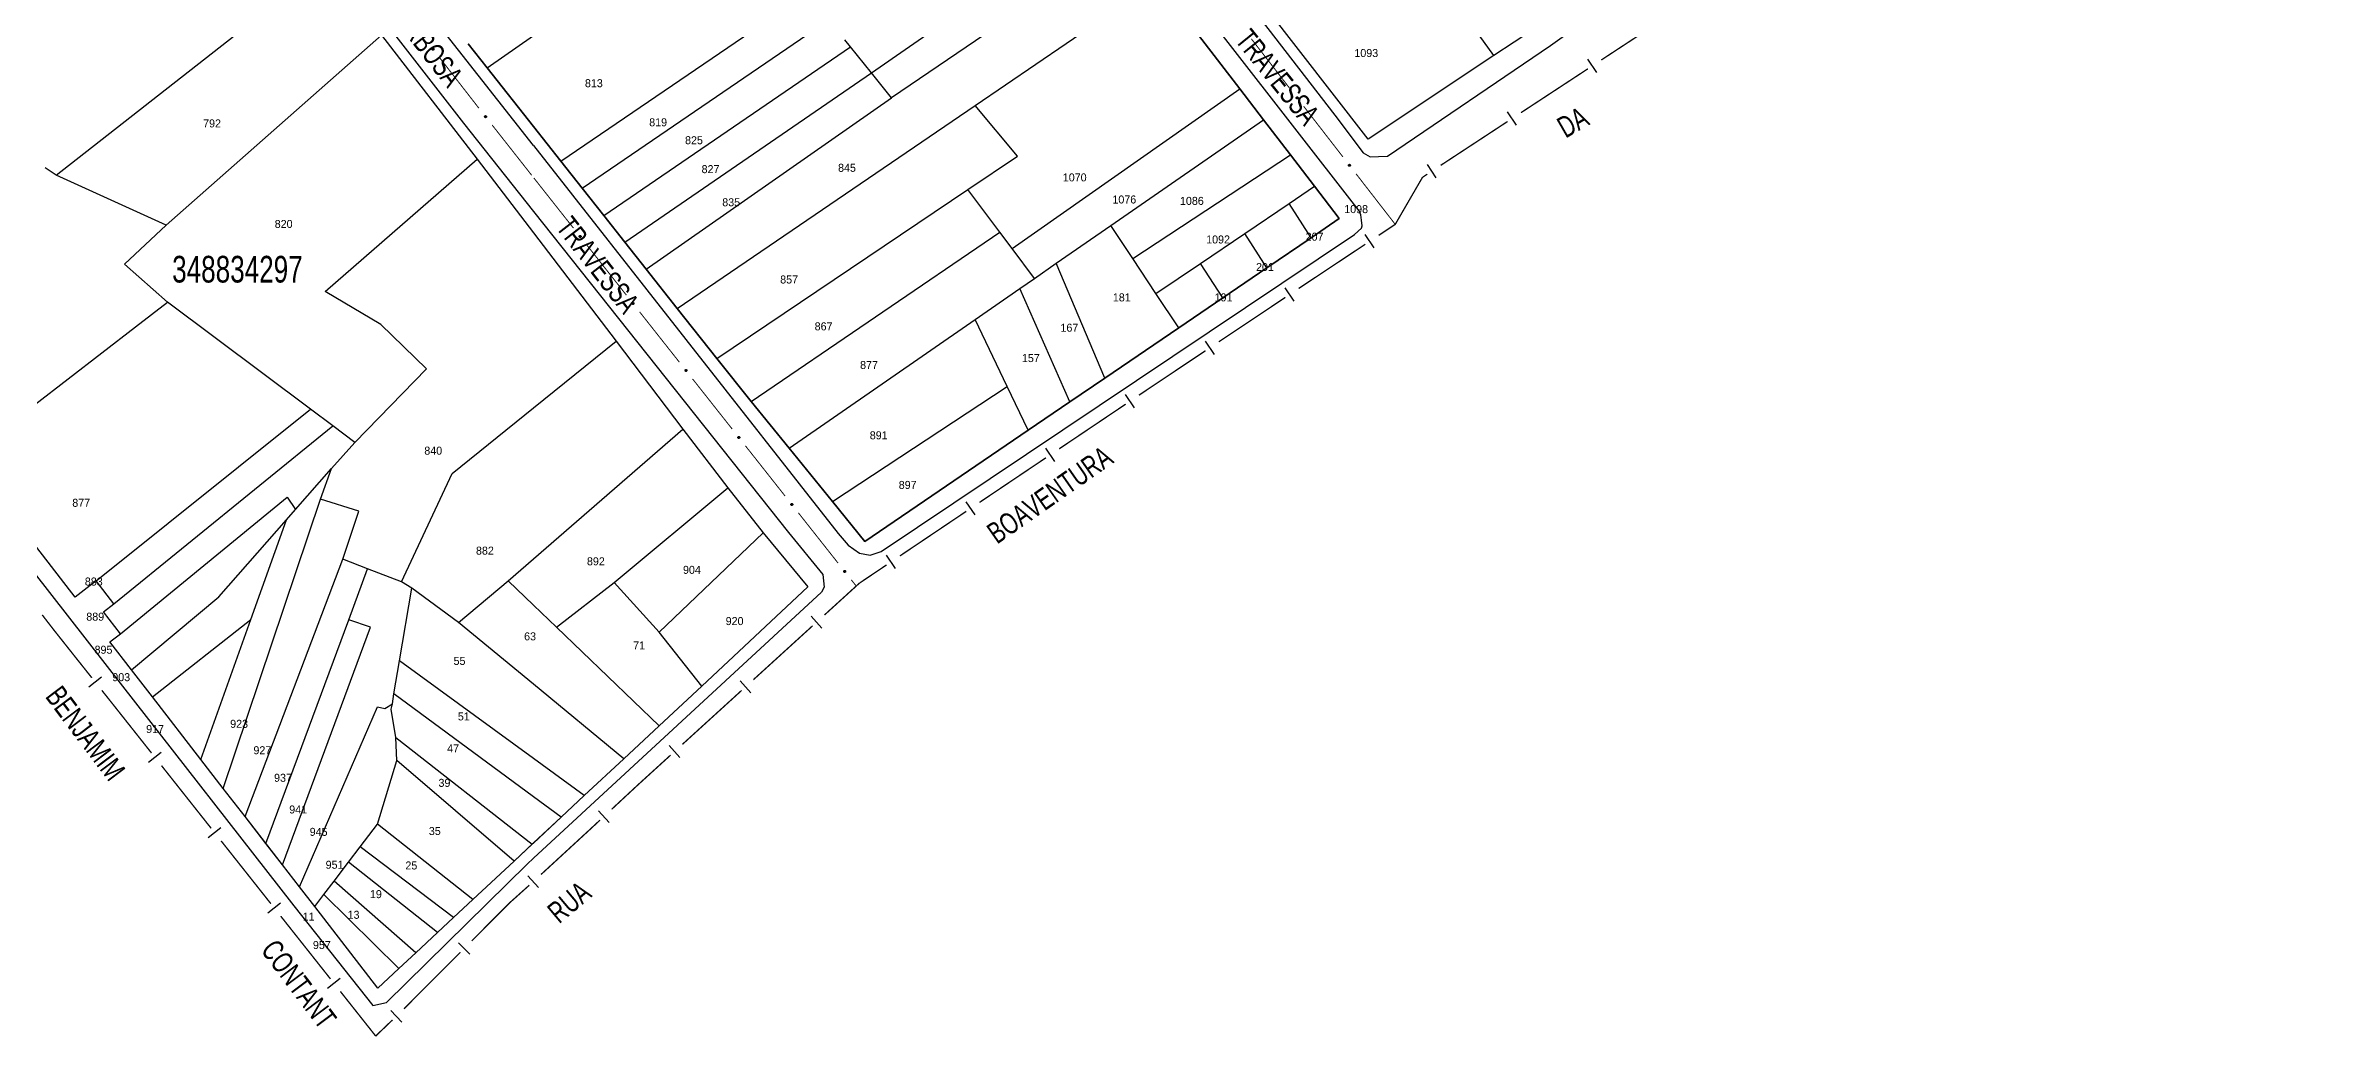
# Model space of a CAD drawing. Extents: x 200123 to 201542, y 4839549 to 4841240.
# Drawn here: x 201067.7 to 201492.1, y 4839600.9 to 4839786.7 of the extents above; entities that cross this region are included whole.
import ezdxf
from ezdxf.enums import TextEntityAlignment as Align

# ---------------------------------------------------------------- set-up
doc = ezdxf.new("R2010")
doc.units = 0
doc.header["$LTSCALE"] = 1.5
doc.header["$MEASUREMENT"] = 0
for name, color, linetype in [('CD_MALHA_LOTES', 7, 'CONTINUOUS'), ('CD_TXT_QUADRA', 2, 'CONTINUOUS'), ('LM-LIM-SETORES-BAIRROS', 250, 'CONTINUOUS'), ('RU-QUADRA', 210, 'CONTINUOUS'), ('SV-EIXO-RUA-PAV', 20, 'CONTINUOUS'), ('SV-RUA-PAVIM', 7, 'CONTINUOUS'), ('SV-TXT-RUA-PAV', 7, 'CONTINUOUS'), ('Th_NmrPort', 1, 'CONTINUOUS')]:
    doc.layers.add(name, color=color, linetype=linetype)
doc.styles.add('ARIAL', font='ARIAL.SHX')

msp = doc.modelspace()

# ---------------------------------------------------------------- linework, layer by layer
at = {"layer": 'CD_MALHA_LOTES', "linetype": 'Continuous', "flags": 128}
for points in [[(201222.59, 4839781.51), (201266.09, 4839811.77)], [(201270.04, 4839806.62), (201226.32, 4839776.88)], [(201339.21, 4839784.81), (201320.79, 4839810.42)], [(201241.97, 4839775.42), (201276.13, 4839798.7)], [(201276.13, 4839798.7), (201291.58, 4839778.55)], [(201164.33, 4839765), (201210.49, 4839796.5)], [(201315.66, 4839769.11), (201296.3, 4839794.03)], [(201354.48, 4839794.79), (201339.21, 4839784.81)], [(201168.35, 4839759.91), (201214.56, 4839791.46)], [(201069.77, 4839762.39), (201103.11, 4839788.5)], [(201090.37, 4839753.02), (201130.7, 4839788.59)], [(201130.7, 4839788.59), (201148.65, 4839765.38)], [(201150.55, 4839782.45), (201146.98, 4839786.98)], [(201150.55, 4839782.45), (201159.21, 4839788.51)], [(201172.37, 4839754.83), (201218.63, 4839786.42)], [(201218.63, 4839786.42), (201217.58, 4839787.72)], [(201222.59, 4839781.51), (201218.63, 4839786.42)], [(201159.21, 4839771.49), (201150.55, 4839782.45)], [(201176.33, 4839749.8), (201222.59, 4839781.51)], [(201226.32, 4839776.88), (201222.59, 4839781.51)], [(201339.21, 4839784.81), (201315.66, 4839769.11)], [(201180.32, 4839744.76), (201226.32, 4839776.88)], [(201248.91, 4839748.61), (201291.58, 4839778.55)], [(201291.58, 4839778.55), (201296.03, 4839772.76)], [(201186.14, 4839737.38), (201241.97, 4839775.42)], [(201249.93, 4839765.93), (201241.97, 4839775.42)], [(201267.43, 4839752.95), (201296.03, 4839772.76)], [(201296.03, 4839772.76), (201301.1, 4839766.15)], [(201164.33, 4839765), (201159.21, 4839771.49)], [(201125.7, 4839712.28), (201139.19, 4839726.08), (201130.61, 4839734.4), (201120.15, 4839740.53), (201148.65, 4839765.38)], [(201148.65, 4839765.38), (201159.21, 4839751.55)], [(201168.35, 4839759.91), (201164.33, 4839765)], [(201240.63, 4839759.67), (201249.93, 4839765.93)], [(201271.53, 4839746.75), (201301.1, 4839766.15)], [(201301.1, 4839766.15), (201305.59, 4839760.29)], [(201069.77, 4839762.39), (201067.66, 4839763.76)], [(201090.37, 4839753.02), (201069.77, 4839762.39)], [(201172.37, 4839754.83), (201168.35, 4839759.91)], [(201193.55, 4839727.99), (201240.63, 4839759.67)], [(201246.62, 4839751.66), (201240.63, 4839759.67)], [(201300.82, 4839757.03), (201305.59, 4839760.29)], [(201305.59, 4839760.29), (201310.23, 4839754.25)], [(201292.53, 4839751.43), (201300.82, 4839757.03)], [(201304.95, 4839750.64), (201300.82, 4839757.03)], [(201090.61, 4839738.53), (201082.55, 4839745.69), (201090.37, 4839753.02)], [(201159.21, 4839751.55), (201174.72, 4839731.27)], [(201176.33, 4839749.8), (201172.37, 4839754.83)], [(201200.02, 4839719.96), (201246.62, 4839751.66)], [(201248.91, 4839748.61), (201246.62, 4839751.66)], [(201257.19, 4839745.86), (201267.43, 4839752.95)], [(201271.53, 4839746.75), (201267.43, 4839752.95)], [(201284.25, 4839745.83), (201292.53, 4839751.43)], [(201296.68, 4839745.02), (201292.53, 4839751.43)], [(201310.23, 4839754.25), (201304.95, 4839750.64)], [(201180.32, 4839744.76), (201176.33, 4839749.8)], [(201253.09, 4839743.02), (201248.91, 4839748.61)], [(201304.95, 4839750.64), (201296.68, 4839745.02)], [(201186.14, 4839737.38), (201180.32, 4839744.76)], [(201250.38, 4839741.14), (201253.09, 4839743.02)], [(201253.09, 4839743.02), (201257.19, 4839745.86)], [(201266.3, 4839724.32), (201257.19, 4839745.86)], [(201275.89, 4839740.19), (201271.53, 4839746.75)], [(201275.89, 4839740.19), (201284.25, 4839745.83)], [(201288.42, 4839739.39), (201284.25, 4839745.83)], [(201296.68, 4839745.02), (201288.42, 4839739.39)], [(201084.64, 4839733.93), (201090.61, 4839738.53)], [(201117.39, 4839718.5), (201090.61, 4839738.53)], [(201241.97, 4839735.32), (201250.38, 4839741.14)], [(201259.77, 4839719.87), (201250.38, 4839741.14)], [(201280.16, 4839733.76), (201275.89, 4839740.19)], [(201288.42, 4839739.39), (201280.16, 4839733.76)], [(201193.55, 4839727.99), (201186.14, 4839737.38)], [(201207.13, 4839711.19), (201241.97, 4839735.32)], [(201248, 4839722.76), (201241.97, 4839735.32)], [(201052.98, 4839709.56), (201084.64, 4839733.93)], [(201159.21, 4839718.76), (201174.72, 4839731.27)], [(201174.72, 4839731.27), (201187.22, 4839714.75)], [(201280.16, 4839733.76), (201266.3, 4839724.32)], [(201200.02, 4839719.96), (201193.55, 4839727.99)], [(201215.24, 4839701.19), (201248, 4839722.76)], [(201251.95, 4839714.55), (201248, 4839722.76)], [(201266.3, 4839724.32), (201259.77, 4839719.87)], [(201077.28, 4839686.32), (201117.39, 4839718.5)], [(201121.58, 4839715.36), (201117.39, 4839718.5)], [(201134.47, 4839686.12), (201143.98, 4839706.47), (201159.21, 4839718.76)], [(201207.13, 4839711.19), (201200.02, 4839719.96)], [(201259.77, 4839719.87), (201251.95, 4839714.55)], [(201080.58, 4839682.05), (201121.58, 4839715.36)], [(201125.7, 4839712.28), (201121.58, 4839715.36)], [(201159.21, 4839690.44), (201187.22, 4839714.75)], [(201187.22, 4839714.75), (201195.66, 4839703.77)], [(201251.95, 4839714.55), (201221.33, 4839693.69)], [(201121.37, 4839707.36), (201125.7, 4839712.28)], [(201215.24, 4839701.19), (201207.13, 4839711.19)], [(201114.61, 4839699.69), (201121.37, 4839707.36)], [(201119.32, 4839701.62), (201121.37, 4839707.36)], [(201073.33, 4839683.26), (201057.22, 4839704.08)], [(201081.78, 4839676.41), (201113.07, 4839701.99), (201114.61, 4839699.69)], [(201101.08, 4839647.43), (201119.32, 4839701.62)], [(201123.47, 4839690.41), (201126.48, 4839699.41), (201119.32, 4839701.62)], [(201174.33, 4839686.04), (201195.66, 4839703.77)], [(201195.66, 4839703.77), (201202.27, 4839695.35)], [(201221.33, 4839693.69), (201215.24, 4839701.19)], [(201083.86, 4839669.64), (201100.21, 4839683.35), (201112.91, 4839697.76)], [(201106.25, 4839679.1), (201112.91, 4839697.76)], [(201112.91, 4839697.76), (201114.61, 4839699.69)], [(201182.74, 4839676.72), (201202.27, 4839695.35)], [(201202.27, 4839695.35), (201210.64, 4839685.19)], [(201105.15, 4839642.17), (201123.47, 4839690.41)], [(201128.13, 4839688.59), (201123.47, 4839690.41)], [(201124.58, 4839679.01), (201128.13, 4839688.59)], [(201134.47, 4839686.12), (201128.13, 4839688.59)], [(201154.49, 4839686.34), (201159.21, 4839690.44)], [(201077.28, 4839686.32), (201073.33, 4839683.26)], [(201080.58, 4839682.05), (201077.28, 4839686.32)], [(201134.09, 4839671.32), (201136.44, 4839684.96)], [(201136.44, 4839684.96), (201134.47, 4839686.12)], [(201145.18, 4839678.53), (201136.44, 4839684.96)], [(201145.18, 4839678.53), (201154.49, 4839686.34)], [(201159.21, 4839681.78), (201154.49, 4839686.34)], [(201163.51, 4839677.63), (201174.33, 4839686.04)], [(201182.74, 4839676.72), (201174.33, 4839686.04)], [(201210.64, 4839685.19), (201190.74, 4839666.62)], [(201078.6, 4839680.52), (201080.58, 4839682.05)], [(201081.78, 4839676.41), (201078.6, 4839680.52)], [(201087.79, 4839664.57), (201106.25, 4839679.1)], [(201096.89, 4839652.83), (201106.25, 4839679.1)], [(201163.51, 4839677.63), (201159.21, 4839681.78)], [(201079.8, 4839674.88), (201081.78, 4839676.41)], [(201083.86, 4839669.64), (201079.8, 4839674.88)], [(201109.07, 4839637.11), (201124.58, 4839679.01)], [(201112.16, 4839633.13), (201128.65, 4839677.66), (201124.58, 4839679.01)], [(201159.21, 4839666.95), (201145.18, 4839678.53)], [(201182.77, 4839659.18), (201163.51, 4839677.63)], [(201190.74, 4839666.62), (201182.74, 4839676.72)], [(201133.02, 4839665.13), (201134.09, 4839671.32)], [(201159.21, 4839653.02), (201134.09, 4839671.32)], [(201087.79, 4839664.57), (201083.86, 4839669.64)], [(201176.13, 4839652.99), (201159.21, 4839666.95)], [(201190.74, 4839666.62), (201182.77, 4839659.18)], [(201096.89, 4839652.83), (201087.79, 4839664.57)], [(201115.34, 4839629.02), (201129.99, 4839662.71)], [(201129.99, 4839662.71), (201131.34, 4839662.43)], [(201131.34, 4839662.43), (201132.76, 4839663.3)], [(201132.53, 4839662.26), (201132.76, 4839663.3)], [(201133.42, 4839656.95), (201132.53, 4839662.26)], [(201132.76, 4839663.3), (201133.02, 4839665.13)], [(201159.21, 4839645.85), (201133.02, 4839665.13)], [(201182.77, 4839659.18), (201176.13, 4839652.99)], [(201133.62, 4839652.68), (201133.42, 4839656.95)], [(201133.42, 4839656.95), (201158.98, 4839636.99)], [(201101.08, 4839647.43), (201096.89, 4839652.83)], [(201129.98, 4839640.72), (201133.62, 4839652.68)], [(201155.57, 4839633.81), (201133.62, 4839652.68)], [(201168.73, 4839646.09), (201159.21, 4839653.02)], [(201176.13, 4839652.99), (201168.73, 4839646.09)], [(201105.15, 4839642.17), (201101.08, 4839647.43)], [(201164.39, 4839642.04), (201159.21, 4839645.85)], [(201168.73, 4839646.09), (201164.39, 4839642.04)], [(201109.07, 4839637.11), (201105.15, 4839642.17)], [(201164.39, 4839642.04), (201159.21, 4839637.2)], [(201112.16, 4839633.13), (201109.07, 4839637.11)], [(201126.74, 4839636.47), (201129.98, 4839640.72)], [(201147.85, 4839626.6), (201129.98, 4839640.72)], [(201158.98, 4839636.99), (201155.57, 4839633.81)], [(201159.21, 4839637.2), (201158.98, 4839636.99)], [(201115.34, 4839629.02), (201112.16, 4839633.13)], [(201121.84, 4839630.05), (201124.56, 4839633.62)], [(201124.56, 4839633.62), (201126.74, 4839636.47)], [(201141.23, 4839620.44), (201124.56, 4839633.62)], [(201144.24, 4839623.24), (201126.74, 4839636.47)], [(201155.57, 4839633.81), (201147.85, 4839626.6)], [(201118.22, 4839625.31), (201115.34, 4839629.02)], [(201119.93, 4839627.54), (201121.84, 4839630.05)], [(201137.16, 4839616.64), (201121.84, 4839630.05)], [(201118.22, 4839625.31), (201119.93, 4839627.54)], [(201133.98, 4839613.66), (201130.07, 4839610.02), (201118.22, 4839625.31)], [(201133.98, 4839613.66), (201119.93, 4839627.54)], [(201147.85, 4839626.6), (201144.24, 4839623.24)], [(201141.23, 4839620.44), (201137.16, 4839616.64)], [(201144.24, 4839623.24), (201141.23, 4839620.44)], [(201137.16, 4839616.64), (201133.98, 4839613.66)]]:
    msp.add_lwpolyline(points, dxfattribs=at)
at = {"layer": 'LM-LIM-SETORES-BAIRROS', "const_width": 0.25}
for points in [[(201359.348808, 4839783.943312), (201371.890702, 4839792.171368)], [(201344.298536, 4839774.069644), (201356.84043, 4839782.2977)], [(201329.248264, 4839764.195977), (201341.790158, 4839772.424033)], [(201320.73, 4839753.14), (201325.37692, 4839761.160712)], [(201325.37692, 4839761.160712), (201325.84, 4839761.96)], [(201325.84, 4839761.96), (201326.739885, 4839762.550366)], [(201317.621984, 4839751.076983), (201320.121468, 4839752.736073)], [(201320.121468, 4839752.736073), (201320.73, 4839753.14)], [(201303.45, 4839741.67), (201315.1225, 4839749.417892)], [(201287.657051, 4839731.124531), (201300.131664, 4839739.454238)], [(201302.626586, 4839741.12018), (201303.45, 4839741.67)], [(201275.31, 4839722.88), (201285.162128, 4839729.458589)], [(201272.692977, 4839721.120729), (201275.182704, 4839722.794426)], [(201275.182704, 4839722.794426), (201275.31, 4839722.88)], [(201257.754619, 4839711.078546), (201270.203251, 4839719.447032)], [(201242.81626, 4839701.036363), (201255.264892, 4839709.404849)], [(201227.877902, 4839690.994179), (201240.326534, 4839699.362665)], [(201220.3, 4839685.9), (201225.388175, 4839689.320482)], [(201213.742481, 4839679.928567), (201219.657486, 4839685.314912)], [(201219.657486, 4839685.314912), (201220.3, 4839685.9)], [(201067.145826, 4839679.93879), (201068.980685, 4839677.565334)], [(201068.980685, 4839677.565334), (201069.41, 4839677.01)], [(201069.41, 4839677.01), (201073.324203, 4839672.075967)], [(201200.43372, 4839667.80929), (201211.524354, 4839677.908687)], [(201073.324203, 4839672.075967), (201073.44, 4839671.93)], [(201073.44, 4839671.93), (201076.43852, 4839668.164314)], [(201078.30727, 4839665.817449), (201080.176019, 4839663.470584)], [(201080.176019, 4839663.470584), (201080.28, 4839663.34)], [(201080.28, 4839663.34), (201087.627683, 4839654.064592)], [(201187.124959, 4839655.690013), (201198.215593, 4839665.78941)], [(201178.79, 4839648.1), (201184.906832, 4839653.670133)], [(201089.490517, 4839651.713028), (201098.804686, 4839639.955211)], [(201173.862413, 4839643.520499), (201178.257446, 4839647.605066)], [(201178.257446, 4839647.605066), (201178.79, 4839648.1)], [(201169.73, 4839639.68), (201171.664897, 4839641.478215)], [(201100.667519, 4839637.603648), (201109.981688, 4839625.845831)], [(201160.637237, 4839631.310129), (201169.466218, 4839639.437189)], [(201169.466218, 4839639.437189), (201169.73, 4839639.68)], [(201154.92, 4839626.15), (201158.419886, 4839629.289486)], [(201147.643238, 4839618.862708), (201154.709192, 4839625.938887)], [(201154.709192, 4839625.938887), (201154.92, 4839626.15)], [(201111.844522, 4839623.494267), (201121.15869, 4839611.73645)], [(201134.924523, 4839606.125586), (201145.523453, 4839616.739854)], [(201123.021524, 4839609.384887), (201129.23097, 4839601.546342)], [(201129.64, 4839601.03), (201132.774495, 4839604.033604)], [(201129.23097, 4839601.546342), (201129.64, 4839601.03)]]:
    msp.add_lwpolyline(points, dxfattribs=at)
at = {"layer": 'LM-LIM-SETORES-BAIRROS'}
for points in [[(201358.499362, 4839781.592048), (201356.85375, 4839784.100427)], [(201343.449089, 4839771.718381), (201341.803478, 4839774.22676)], [(201328.398817, 4839761.844714), (201326.753206, 4839764.353092)], [(201316.785207, 4839748.721181), (201315.126116, 4839751.220664)], [(201301.796276, 4839738.762091), (201300.130334, 4839741.257014)], [(201286.82674, 4839728.766442), (201285.160798, 4839731.261364)], [(201271.870008, 4839718.760068), (201270.196311, 4839721.249794)], [(201256.93165, 4839708.717884), (201255.257952, 4839711.207611)], [(201241.993291, 4839698.675701), (201240.319594, 4839701.165428)], [(201227.054933, 4839688.633518), (201225.381235, 4839691.123244)], [(201213.27367, 4839677.472917), (201211.25379, 4839679.691044)], [(201075.888004, 4839666.447651), (201078.234869, 4839668.316401)], [(201199.964908, 4839665.35364), (201197.945029, 4839667.571767)], [(201087.072846, 4839652.349321), (201089.42441, 4839654.212154)], [(201186.656147, 4839653.234363), (201184.636268, 4839655.45249)], [(201173.418544, 4839641.060218), (201171.37626, 4839643.257735)], [(201098.249849, 4839638.23994), (201100.601412, 4839640.102774)], [(201160.16589, 4839628.840635), (201158.162669, 4839631.073817)], [(201109.426851, 4839624.13056), (201111.778414, 4839625.993393)], [(201147.291475, 4839616.387579), (201145.168621, 4839618.507365)], [(201120.603853, 4839610.021179), (201122.955417, 4839611.884013)], [(201134.534322, 4839603.642443), (201132.45871, 4839605.808507)]]:
    msp.add_lwpolyline(points, dxfattribs=at)
at = {"layer": 'RU-QUADRA', "linetype": 'Continuous', "flags": 128}
for points in [[(201146.98, 4839786.98), (201150.55, 4839782.45), (201159.21, 4839771.49), (201164.33, 4839765), (201168.35, 4839759.91), (201172.37, 4839754.83), (201176.33, 4839749.8), (201180.32, 4839744.76), (201186.14, 4839737.38), (201193.55, 4839727.99), (201200.02, 4839719.96), (201207.13, 4839711.19), (201215.24, 4839701.19), (201221.33, 4839693.69), (201251.95, 4839714.55), (201259.77, 4839719.87), (201266.3, 4839724.32), (201280.16, 4839733.76), (201288.42, 4839739.39), (201296.68, 4839745.02), (201304.95, 4839750.64), (201310.23, 4839754.25), (201305.59, 4839760.29), (201301.1, 4839766.15), (201296.03, 4839772.76), (201291.58, 4839778.55), (201276.13, 4839798.7)], [(201354.48, 4839794.79), (201339.21, 4839784.81), (201315.66, 4839769.11), (201296.3, 4839794.03)], [(201130.7, 4839788.59), (201148.65, 4839765.38), (201159.21, 4839751.55), (201174.72, 4839731.27), (201187.22, 4839714.75), (201195.66, 4839703.77), (201202.27, 4839695.35), (201210.64, 4839685.19), (201190.74, 4839666.62), (201182.77, 4839659.18), (201176.13, 4839652.99), (201168.73, 4839646.09), (201164.39, 4839642.04), (201159.21, 4839637.21), (201155.57, 4839633.81), (201147.85, 4839626.6), (201144.24, 4839623.24), (201141.23, 4839620.44), (201137.16, 4839616.64), (201133.98, 4839613.66), (201130.07, 4839610.02), (201118.22, 4839625.31), (201115.34, 4839629.02), (201112.16, 4839633.13), (201105.15, 4839642.17), (201101.08, 4839647.43), (201096.89, 4839652.83), (201087.79, 4839664.57), (201083.86, 4839669.64), (201079.8, 4839674.88), (201081.78, 4839676.41), (201078.6, 4839680.52), (201080.58, 4839682.05), (201077.28, 4839686.32), (201073.33, 4839683.26), (201057.22, 4839704.08)]]:
    msp.add_lwpolyline(points, dxfattribs=at)
at = {"layer": 'SV-EIXO-RUA-PAV'}
for points in [[(201140.391328, 4839786.135752), (201140.43994, 4839786.130369), (201140.480618, 4839786.115802), (201140.511048, 4839786.093887), (201140.53289, 4839786.067509), (201140.552195, 4839786.038007), (201140.565096, 4839786.003969), (201140.571047, 4839785.963019), (201140.565989, 4839785.914217), (201140.548327, 4839785.873527), (201140.528439, 4839785.842544), (201140.502245, 4839785.818185), (201140.473271, 4839785.799912), (201140.437471, 4839785.78768), (201140.395913, 4839785.782054), (201140.346964, 4839785.788328), (201140.307182, 4839785.802883), (201140.278305, 4839785.824853), (201140.253983, 4839785.851341), (201140.234635, 4839785.881696), (201140.222164, 4839785.915182), (201140.216575, 4839785.957035), (201140.223408, 4839786.005265), (201140.237471, 4839786.045108), (201140.25903, 4839786.074287), (201140.285647, 4839786.097644), (201140.315001, 4839786.117367), (201140.348678, 4839786.13176), (201140.391328, 4839786.135752)], [(201302.345091, 4839776.666565), (201302.296486, 4839776.672005), (201302.255825, 4839776.686619), (201302.22542, 4839776.70857), (201302.20361, 4839776.734972), (201302.184339, 4839776.764497), (201302.171477, 4839776.79855), (201302.165574, 4839776.839507), (201302.170689, 4839776.888303), (201302.188398, 4839776.928972), (201302.208323, 4839776.959933), (201302.234544, 4839776.98426), (201302.263539, 4839777.002501), (201302.299354, 4839777.014691), (201302.340918, 4839777.020268), (201302.38986, 4839777.013937), (201302.429625, 4839776.999336), (201302.458477, 4839776.977333), (201302.482767, 4839776.950816), (201302.50208, 4839776.920439), (201302.514513, 4839776.886938), (201302.520052, 4839776.845079), (201302.513164, 4839776.796857), (201302.499054, 4839776.75703), (201302.477461, 4839776.727877), (201302.450817, 4839776.70455), (201302.42144, 4839776.684861), (201302.387747, 4839776.670507), (201302.345091, 4839776.666565)], [(201150.223587, 4839773.514195), (201150.272231, 4839773.509113), (201150.312998, 4839773.494798), (201150.343564, 4839773.473072), (201150.365568, 4839773.44683), (201150.385055, 4839773.417448), (201150.398167, 4839773.38349), (201150.404371, 4839773.342578), (201150.399615, 4839773.293746), (201150.382206, 4839773.252947), (201150.362509, 4839773.221841), (201150.336467, 4839773.197321), (201150.307607, 4839773.178868), (201150.271883, 4839773.166415), (201150.230361, 4839773.160533), (201150.181374, 4839773.166503), (201150.141503, 4839773.180811), (201150.11249, 4839773.202602), (201150.088005, 4839773.228939), (201150.06847, 4839773.259174), (201150.055791, 4839773.292582), (201150.049943, 4839773.334399), (201150.056477, 4839773.382671), (201150.070294, 4839773.422601), (201150.091671, 4839773.451912), (201150.118143, 4839773.475434), (201150.147375, 4839773.495338), (201150.180962, 4839773.509939), (201150.223587, 4839773.514195)], [(201312.152063, 4839764.024441), (201312.103458, 4839764.029881), (201312.062797, 4839764.044495), (201312.032392, 4839764.066445), (201312.010581, 4839764.092848), (201311.991311, 4839764.122372), (201311.978449, 4839764.156426), (201311.972546, 4839764.197383), (201311.977661, 4839764.246179), (201311.995369, 4839764.286848), (201312.015294, 4839764.317808), (201312.041516, 4839764.342136), (201312.070511, 4839764.360376), (201312.106325, 4839764.372567), (201312.14789, 4839764.378144), (201312.196832, 4839764.371813), (201312.236596, 4839764.357212), (201312.265448, 4839764.335208), (201312.289739, 4839764.308692), (201312.309052, 4839764.278314), (201312.321484, 4839764.244814), (201312.327024, 4839764.202955), (201312.320136, 4839764.154732), (201312.306026, 4839764.114905), (201312.284433, 4839764.085752), (201312.257789, 4839764.062426), (201312.228412, 4839764.042737), (201312.194719, 4839764.028383), (201312.152063, 4839764.024441)], [(201167.946347, 4839751.045801), (201167.994998, 4839751.040793), (201168.035787, 4839751.026541), (201168.066386, 4839751.004861), (201168.088431, 4839750.978653), (201168.107963, 4839750.949301), (201168.121127, 4839750.915364), (201168.127394, 4839750.874461), (201168.122712, 4839750.825621), (201168.105366, 4839750.784796), (201168.085717, 4839750.75366), (201168.059712, 4839750.7291), (201168.03088, 4839750.710603), (201167.995176, 4839750.698095), (201167.953662, 4839750.692149), (201167.904666, 4839750.698045), (201167.864773, 4839750.712292), (201167.835727, 4839750.734038), (201167.811202, 4839750.760338), (201167.79162, 4839750.790543), (201167.77889, 4839750.823931), (201167.772979, 4839750.86574), (201167.779438, 4839750.914021), (201167.793194, 4839750.953972), (201167.814527, 4839750.983316), (201167.840962, 4839751.006878), (201167.870164, 4839751.026827), (201167.903728, 4839751.04148), (201167.946347, 4839751.045801)], [(201177.865254, 4839738.491308), (201177.913905, 4839738.4863), (201177.954694, 4839738.472048), (201177.985293, 4839738.450369), (201178.007337, 4839738.424161), (201178.02687, 4839738.394809), (201178.040034, 4839738.360871), (201178.0463, 4839738.319968), (201178.041619, 4839738.271129), (201178.024273, 4839738.230303), (201178.004624, 4839738.199167), (201177.978619, 4839738.174608), (201177.949787, 4839738.15611), (201177.914082, 4839738.143602), (201177.872569, 4839738.137656), (201177.823573, 4839738.143552), (201177.78368, 4839738.157799), (201177.754634, 4839738.179545), (201177.730109, 4839738.205845), (201177.710527, 4839738.23605), (201177.697797, 4839738.269438), (201177.691886, 4839738.311247), (201177.698345, 4839738.359529), (201177.712101, 4839738.399479), (201177.733433, 4839738.428823), (201177.759869, 4839738.452385), (201177.789071, 4839738.472334), (201177.822635, 4839738.486987), (201177.865254, 4839738.491308)], [(201187.78416, 4839725.936816), (201187.832812, 4839725.931808), (201187.873601, 4839725.917555), (201187.9042, 4839725.895876), (201187.926244, 4839725.869668), (201187.945777, 4839725.840316), (201187.95894, 4839725.806378), (201187.965207, 4839725.765475), (201187.960526, 4839725.716636), (201187.943179, 4839725.675811), (201187.92353, 4839725.644675), (201187.897526, 4839725.620115), (201187.868694, 4839725.601618), (201187.832989, 4839725.58911), (201187.791476, 4839725.583164), (201187.74248, 4839725.589059), (201187.702587, 4839725.603306), (201187.673541, 4839725.625053), (201187.649016, 4839725.651352), (201187.629434, 4839725.681557), (201187.616704, 4839725.714946), (201187.610792, 4839725.756754), (201187.617252, 4839725.805036), (201187.631008, 4839725.844987), (201187.65234, 4839725.87433), (201187.678776, 4839725.897893), (201187.707978, 4839725.917842), (201187.741542, 4839725.932494), (201187.78416, 4839725.936816)], [(201197.703067, 4839713.382323), (201197.751719, 4839713.377315), (201197.792508, 4839713.363062), (201197.823107, 4839713.341383), (201197.845151, 4839713.315175), (201197.864684, 4839713.285823), (201197.877847, 4839713.251886), (201197.884114, 4839713.210982), (201197.879433, 4839713.162143), (201197.862086, 4839713.121318), (201197.842437, 4839713.090182), (201197.816433, 4839713.065622), (201197.787601, 4839713.047125), (201197.751896, 4839713.034617), (201197.710383, 4839713.028671), (201197.661387, 4839713.034567), (201197.621494, 4839713.048814), (201197.592448, 4839713.07056), (201197.567922, 4839713.09686), (201197.548341, 4839713.127065), (201197.535611, 4839713.160453), (201197.529699, 4839713.202261), (201197.536159, 4839713.250543), (201197.549914, 4839713.290494), (201197.571247, 4839713.319838), (201197.597683, 4839713.3434), (201197.626884, 4839713.363349), (201197.660448, 4839713.378002), (201197.703067, 4839713.382323)], [(201207.621974, 4839700.82783), (201207.670625, 4839700.822822), (201207.711415, 4839700.80857), (201207.742014, 4839700.786891), (201207.764058, 4839700.760683), (201207.78359, 4839700.731331), (201207.796754, 4839700.697393), (201207.803021, 4839700.65649), (201207.79834, 4839700.607651), (201207.780993, 4839700.566825), (201207.761344, 4839700.535689), (201207.73534, 4839700.511129), (201207.706508, 4839700.492632), (201207.670803, 4839700.480124), (201207.629289, 4839700.474178), (201207.580294, 4839700.480074), (201207.540401, 4839700.494321), (201207.511355, 4839700.516067), (201207.486829, 4839700.542367), (201207.467247, 4839700.572572), (201207.454518, 4839700.60596), (201207.448606, 4839700.647769), (201207.455066, 4839700.696051), (201207.468821, 4839700.736001), (201207.490154, 4839700.765345), (201207.51659, 4839700.788907), (201207.545791, 4839700.808856), (201207.579355, 4839700.823509), (201207.621974, 4839700.82783)], [(201217.540881, 4839688.273338), (201217.589532, 4839688.26833), (201217.630322, 4839688.254077), (201217.660921, 4839688.232398), (201217.682965, 4839688.20619), (201217.702497, 4839688.176838), (201217.715661, 4839688.1429), (201217.721928, 4839688.101997), (201217.717247, 4839688.053158), (201217.6999, 4839688.012333), (201217.680251, 4839687.981197), (201217.654246, 4839687.956637), (201217.625415, 4839687.93814), (201217.58971, 4839687.925632), (201217.548196, 4839687.919686), (201217.499201, 4839687.925581), (201217.459308, 4839687.939828), (201217.430261, 4839687.961575), (201217.405736, 4839687.987874), (201217.386154, 4839688.018079), (201217.373424, 4839688.051468), (201217.367513, 4839688.093276), (201217.373973, 4839688.141558), (201217.387728, 4839688.181508), (201217.409061, 4839688.210852), (201217.435497, 4839688.234415), (201217.464698, 4839688.254363), (201217.498262, 4839688.269016), (201217.540881, 4839688.273338)]]:
    msp.add_lwpolyline(points, close=True, dxfattribs=at)
for points in [[(201140.216575, 4839785.957035), (201140.395913, 4839785.782054)], [(201140.222164, 4839785.915182), (201140.346964, 4839785.788328)], [(201140.223408, 4839786.005265), (201140.437471, 4839785.78768)], [(201140.223556, 4839785.979058), (201140.414419, 4839785.786956)], [(201140.224628, 4839785.933222), (201140.36631, 4839785.79103)], [(201140.230981, 4839786.022859), (201140.45164, 4839785.796885)], [(201140.231565, 4839785.895403), (201140.322748, 4839785.80037)], [(201140.234635, 4839785.881696), (201140.307182, 4839785.802883)], [(201140.237471, 4839786.045108), (201140.473271, 4839785.799912)], [(201140.249774, 4839786.056486), (201140.48551, 4839785.811123)], [(201140.25903, 4839786.074287), (201140.502245, 4839785.818185)], [(201140.273592, 4839786.08365), (201140.5122, 4839785.830149)], [(201140.285647, 4839786.097644), (201140.528439, 4839785.842544)], [(201140.303514, 4839786.105188), (201140.536737, 4839785.863057)], [(201140.315001, 4839786.117367), (201140.548327, 4839785.873527)], [(201140.334631, 4839786.120743), (201140.554692, 4839785.897761)], [(201140.348678, 4839786.13176), (201140.565989, 4839785.914217)], [(201140.3691, 4839786.131988), (201140.564869, 4839785.940245)], [(201140.391328, 4839786.135752), (201140.571047, 4839785.963019)], [(201140.417688, 4839786.131744), (201140.563199, 4839785.989073)], [(201140.43994, 4839786.130369), (201140.565096, 4839786.003969)], [(201140.463164, 4839786.122165), (201140.552433, 4839786.027371)], [(201140.480618, 4839786.115802), (201140.552195, 4839786.038007)], [(201302.345091, 4839776.666565), (201302.165574, 4839776.839507)], [(201302.387747, 4839776.670507), (201302.170689, 4839776.888303)], [(201302.296486, 4839776.672005), (201302.171477, 4839776.79855)], [(201302.367325, 4839776.670303), (201302.171778, 4839776.862273)], [(201302.318736, 4839776.670604), (201302.173391, 4839776.813443)], [(201302.401806, 4839776.681508), (201302.182005, 4839776.904746)], [(201302.273272, 4839776.680236), (201302.184114, 4839776.775133)], [(201302.255825, 4839776.686619), (201302.184339, 4839776.764497)], [(201302.42144, 4839776.684861), (201302.188398, 4839776.928972)], [(201302.432942, 4839776.697027), (201302.2, 4839776.939429)], [(201302.450817, 4839776.70455), (201302.208323, 4839776.959933)], [(201302.462888, 4839776.71853), (201302.224576, 4839776.972309)], [(201302.477461, 4839776.727877), (201302.234544, 4839776.98426)], [(201302.486738, 4839776.745667), (201302.251288, 4839776.991303)], [(201302.499054, 4839776.75703), (201302.263539, 4839777.002501)], [(201302.50557, 4839776.779272), (201302.285174, 4839777.005502)], [(201302.513164, 4839776.796857), (201302.299354, 4839777.014691)], [(201302.513046, 4839776.823064), (201302.322406, 4839777.015388)], [(201302.520052, 4839776.845079), (201302.340918, 4839777.020268)], [(201302.512027, 4839776.868901), (201302.370511, 4839777.011257)], [(201302.514513, 4839776.886938), (201302.38986, 4839777.013937)], [(201302.505134, 4839776.906728), (201302.414061, 4839777.001867)], [(201302.50208, 4839776.920439), (201302.429625, 4839776.999336)], [(201150.049943, 4839773.334399), (201150.230361, 4839773.160533)], [(201150.055791, 4839773.292582), (201150.181374, 4839773.166503)], [(201150.056477, 4839773.382671), (201150.271883, 4839773.166415)], [(201150.056788, 4839773.356465), (201150.248836, 4839773.165549)], [(201150.058144, 4839773.310637), (201150.200703, 4839773.169325)], [(201150.063941, 4839773.400311), (201150.285995, 4839773.175708)], [(201150.065315, 4839773.272862), (201150.157084, 4839773.178395)], [(201150.06847, 4839773.259174), (201150.141503, 4839773.180811)], [(201150.070294, 4839773.422601), (201150.307607, 4839773.178868)], [(201150.082526, 4839773.434054), (201150.319776, 4839773.190155)], [(201150.091671, 4839773.451912), (201150.336467, 4839773.197321)], [(201150.106176, 4839773.461365), (201150.346348, 4839773.209346)], [(201150.118143, 4839773.475434), (201150.362509, 4839773.221841)], [(201150.135963, 4839773.483088), (201150.370681, 4839773.242405)], [(201150.147375, 4839773.495338), (201150.382206, 4839773.252947)], [(201150.166984, 4839773.498835), (201150.388421, 4839773.27722)], [(201150.180962, 4839773.509939), (201150.399615, 4839773.293746)], [(201150.201382, 4839773.510294), (201150.398335, 4839773.319766)], [(201150.223587, 4839773.514195), (201150.404371, 4839773.342578)], [(201150.249971, 4839773.51035), (201150.396362, 4839773.368583)], [(201150.272231, 4839773.509113), (201150.398167, 4839773.38349)], [(201150.295505, 4839773.501053), (201150.385359, 4839773.406814)], [(201150.312998, 4839773.494798), (201150.385055, 4839773.417448)], [(201312.152063, 4839764.024441), (201311.972546, 4839764.197383)], [(201312.194719, 4839764.028383), (201311.977661, 4839764.246179)], [(201312.103458, 4839764.029881), (201311.978449, 4839764.156426)], [(201312.174296, 4839764.028178), (201311.97875, 4839764.220149)], [(201312.125708, 4839764.02848), (201311.980363, 4839764.171319)], [(201312.208778, 4839764.039384), (201311.988976, 4839764.262621)], [(201312.080243, 4839764.038112), (201311.991085, 4839764.133009)], [(201312.062797, 4839764.044495), (201311.991311, 4839764.122372)], [(201312.228412, 4839764.042737), (201311.995369, 4839764.286848)], [(201312.239913, 4839764.054903), (201312.006972, 4839764.297305)], [(201312.257789, 4839764.062426), (201312.015294, 4839764.317808)], [(201312.26986, 4839764.076406), (201312.031547, 4839764.330185)], [(201312.284433, 4839764.085752), (201312.041516, 4839764.342136)], [(201312.29371, 4839764.103542), (201312.05826, 4839764.349179)], [(201312.306026, 4839764.114905), (201312.070511, 4839764.360376)], [(201312.312542, 4839764.137148), (201312.092146, 4839764.363378)], [(201312.320136, 4839764.154732), (201312.106325, 4839764.372567)], [(201312.320018, 4839764.18094), (201312.129378, 4839764.373263)], [(201312.327024, 4839764.202955), (201312.14789, 4839764.378144)], [(201312.318999, 4839764.226777), (201312.177483, 4839764.369133)], [(201312.321484, 4839764.244814), (201312.196832, 4839764.371813)], [(201312.312106, 4839764.264604), (201312.221033, 4839764.359743)], [(201312.309052, 4839764.278314), (201312.236596, 4839764.357212)], [(201167.772979, 4839750.86574), (201167.953662, 4839750.692149)], [(201167.77889, 4839750.823931), (201167.904666, 4839750.698045)], [(201167.779438, 4839750.914021), (201167.995176, 4839750.698095)], [(201167.779789, 4839750.887816), (201167.97213, 4839750.697194)], [(201167.781215, 4839750.841989), (201167.92399, 4839750.700896)], [(201167.786876, 4839750.931673), (201168.009273, 4839750.70741)], [(201167.788444, 4839750.804225), (201167.880358, 4839750.709899)], [(201167.79162, 4839750.790543), (201167.864773, 4839750.712292)], [(201167.793194, 4839750.953972), (201168.03088, 4839750.710603)], [(201167.805408, 4839750.965444), (201168.043032, 4839750.721909)], [(201167.814527, 4839750.983316), (201168.059712, 4839750.7291)], [(201167.829016, 4839750.992791), (201168.069574, 4839750.74114)], [(201167.840962, 4839751.006878), (201168.085717, 4839750.75366)], [(201167.858771, 4839751.01456), (201168.093857, 4839750.774237)], [(201167.870164, 4839751.026827), (201168.105366, 4839750.784796)], [(201167.889767, 4839751.030354), (201168.111543, 4839750.809079)], [(201167.903728, 4839751.04148), (201168.122712, 4839750.825621)], [(201167.924147, 4839751.041866), (201168.121392, 4839750.85164)], [(201167.946347, 4839751.045801), (201168.127394, 4839750.874461)], [(201167.972737, 4839751.041996), (201168.119345, 4839750.900454)], [(201167.994998, 4839751.040793), (201168.121127, 4839750.915364)], [(201168.018285, 4839751.032769), (201168.108283, 4839750.938667)], [(201168.035787, 4839751.026541), (201168.107963, 4839750.949301)], [(201177.759869, 4839738.452385), (201178.004624, 4839738.199167)], [(201177.777678, 4839738.460067), (201178.012763, 4839738.219744)], [(201177.789071, 4839738.472334), (201178.024273, 4839738.230303)], [(201177.808674, 4839738.475862), (201178.03045, 4839738.254586)], [(201177.822635, 4839738.486987), (201178.041619, 4839738.271129)], [(201177.843054, 4839738.487373), (201178.040299, 4839738.297147)], [(201177.865254, 4839738.491308), (201178.0463, 4839738.319968)], [(201177.891643, 4839738.487504), (201178.038252, 4839738.345961)], [(201177.913905, 4839738.4863), (201178.040034, 4839738.360871)], [(201177.937192, 4839738.478276), (201178.02719, 4839738.384175)], [(201177.954694, 4839738.472048), (201178.02687, 4839738.394809)], [(201177.691886, 4839738.311247), (201177.872569, 4839738.137656)], [(201177.697797, 4839738.269438), (201177.823573, 4839738.143552)], [(201177.698345, 4839738.359529), (201177.914082, 4839738.143602)], [(201177.698696, 4839738.333323), (201177.891037, 4839738.142701)], [(201177.700122, 4839738.287497), (201177.842897, 4839738.146404)], [(201177.705782, 4839738.37718), (201177.92818, 4839738.152917)], [(201177.707351, 4839738.249733), (201177.799265, 4839738.155407)], [(201177.710527, 4839738.23605), (201177.78368, 4839738.157799)], [(201177.712101, 4839738.399479), (201177.949787, 4839738.15611)], [(201177.724315, 4839738.410951), (201177.961939, 4839738.167416)], [(201177.733433, 4839738.428823), (201177.978619, 4839738.174608)], [(201177.747923, 4839738.438298), (201177.988481, 4839738.186647)], [(201187.610792, 4839725.756754), (201187.791476, 4839725.583164)], [(201187.616704, 4839725.714946), (201187.74248, 4839725.589059)], [(201187.617252, 4839725.805036), (201187.832989, 4839725.58911)], [(201187.617603, 4839725.77883), (201187.809944, 4839725.588208)], [(201187.619029, 4839725.733004), (201187.761804, 4839725.591911)], [(201187.624689, 4839725.822687), (201187.847086, 4839725.598425)], [(201187.631008, 4839725.844987), (201187.868694, 4839725.601618)], [(201187.643222, 4839725.856458), (201187.880846, 4839725.612923)], [(201187.65234, 4839725.87433), (201187.897526, 4839725.620115)], [(201187.66683, 4839725.883806), (201187.907388, 4839725.632155)], [(201187.678776, 4839725.897893), (201187.92353, 4839725.644675)], [(201187.696584, 4839725.905574), (201187.93167, 4839725.665251)], [(201187.707978, 4839725.917842), (201187.943179, 4839725.675811)], [(201187.727581, 4839725.921369), (201187.949357, 4839725.700093)], [(201187.741542, 4839725.932494), (201187.960526, 4839725.716636)], [(201187.761961, 4839725.93288), (201187.959206, 4839725.742655)], [(201187.78416, 4839725.936816), (201187.965207, 4839725.765475)], [(201187.81055, 4839725.933011), (201187.957159, 4839725.791469)], [(201187.832812, 4839725.931808), (201187.95894, 4839725.806378)], [(201187.856099, 4839725.923783), (201187.946097, 4839725.829682)], [(201187.873601, 4839725.917555), (201187.945777, 4839725.840316)], [(201187.626258, 4839725.69524), (201187.718172, 4839725.600914)], [(201187.629434, 4839725.681557), (201187.702587, 4839725.603306)], [(201197.529699, 4839713.202261), (201197.710383, 4839713.028671)], [(201197.535611, 4839713.160453), (201197.661387, 4839713.034567)], [(201197.536159, 4839713.250543), (201197.751896, 4839713.034617)], [(201197.53651, 4839713.224338), (201197.728851, 4839713.033716)], [(201197.537936, 4839713.178511), (201197.680711, 4839713.037418)], [(201197.543596, 4839713.268195), (201197.765993, 4839713.043932)], [(201197.545165, 4839713.140747), (201197.637079, 4839713.046421)], [(201197.548341, 4839713.127065), (201197.621494, 4839713.048814)], [(201197.549914, 4839713.290494), (201197.787601, 4839713.047125)], [(201197.562129, 4839713.301966), (201197.799752, 4839713.058431)], [(201197.571247, 4839713.319838), (201197.816433, 4839713.065622)], [(201197.585737, 4839713.329313), (201197.826295, 4839713.077662)], [(201197.597683, 4839713.3434), (201197.842437, 4839713.090182)], [(201197.615491, 4839713.351082), (201197.850577, 4839713.110759)], [(201197.626884, 4839713.363349), (201197.862086, 4839713.121318)], [(201197.646488, 4839713.366876), (201197.868264, 4839713.145601)], [(201197.660448, 4839713.378002), (201197.879433, 4839713.162143)], [(201197.680868, 4839713.378388), (201197.878113, 4839713.188162)], [(201197.703067, 4839713.382323), (201197.884114, 4839713.210982)], [(201197.729457, 4839713.378518), (201197.876065, 4839713.236976)], [(201197.751719, 4839713.377315), (201197.877847, 4839713.251886)], [(201197.775006, 4839713.369291), (201197.865003, 4839713.275189)], [(201197.792508, 4839713.363062), (201197.864684, 4839713.285823)], [(201207.448606, 4839700.647769), (201207.629289, 4839700.474178)], [(201207.454518, 4839700.60596), (201207.580294, 4839700.480074)], [(201207.455066, 4839700.696051), (201207.670803, 4839700.480124)], [(201207.455417, 4839700.669845), (201207.647757, 4839700.479223)], [(201207.456843, 4839700.624019), (201207.599618, 4839700.482926)], [(201207.462503, 4839700.713702), (201207.6849, 4839700.489439)], [(201207.464072, 4839700.586255), (201207.555986, 4839700.491928)], [(201207.467247, 4839700.572572), (201207.540401, 4839700.494321)], [(201207.468821, 4839700.736001), (201207.706508, 4839700.492632)], [(201207.481036, 4839700.747473), (201207.718659, 4839700.503938)], [(201207.490154, 4839700.765345), (201207.73534, 4839700.511129)], [(201207.504644, 4839700.77482), (201207.745201, 4839700.523169)], [(201207.51659, 4839700.788907), (201207.761344, 4839700.535689)], [(201207.534398, 4839700.796589), (201207.769484, 4839700.556266)], [(201207.545791, 4839700.808856), (201207.780993, 4839700.566825)], [(201207.565395, 4839700.812383), (201207.787171, 4839700.591108)], [(201207.579355, 4839700.823509), (201207.79834, 4839700.607651)], [(201207.599775, 4839700.823895), (201207.797019, 4839700.633669)], [(201207.621974, 4839700.82783), (201207.803021, 4839700.65649)], [(201207.648364, 4839700.824026), (201207.794972, 4839700.682483)], [(201207.670625, 4839700.822822), (201207.796754, 4839700.697393)], [(201207.693913, 4839700.814798), (201207.78391, 4839700.720697)], [(201207.711415, 4839700.80857), (201207.78359, 4839700.731331)], [(201217.367513, 4839688.093276), (201217.548196, 4839687.919686)], [(201217.373424, 4839688.051468), (201217.499201, 4839687.925581)], [(201217.373973, 4839688.141558), (201217.58971, 4839687.925632)], [(201217.374324, 4839688.115352), (201217.566664, 4839687.92473)], [(201217.37575, 4839688.069526), (201217.518525, 4839687.928433)], [(201217.38141, 4839688.159209), (201217.603807, 4839687.934946)], [(201217.382978, 4839688.031762), (201217.474893, 4839687.937436)], [(201217.386154, 4839688.018079), (201217.459308, 4839687.939828)], [(201217.387728, 4839688.181508), (201217.625415, 4839687.93814)], [(201217.399943, 4839688.19298), (201217.637566, 4839687.949445)], [(201217.409061, 4839688.210852), (201217.654246, 4839687.956637)], [(201217.423551, 4839688.220327), (201217.664108, 4839687.968677)], [(201217.435497, 4839688.234415), (201217.680251, 4839687.981197)], [(201217.453305, 4839688.242096), (201217.688391, 4839688.001773)], [(201217.464698, 4839688.254363), (201217.6999, 4839688.012333)], [(201217.484302, 4839688.257891), (201217.706078, 4839688.036615)], [(201217.498262, 4839688.269016), (201217.717247, 4839688.053158)], [(201217.518682, 4839688.269402), (201217.715926, 4839688.079177)], [(201217.540881, 4839688.273338), (201217.721928, 4839688.101997)], [(201217.567271, 4839688.269533), (201217.713879, 4839688.12799)], [(201217.589532, 4839688.26833), (201217.715661, 4839688.1429)], [(201217.612819, 4839688.260305), (201217.702817, 4839688.166204)], [(201217.630322, 4839688.254077), (201217.702497, 4839688.176838)]]:
    msp.add_lwpolyline(points, dxfattribs=at)
at = {"layer": 'SV-EIXO-RUA-PAV', "const_width": 0.18}
for points in [[(201301.118131, 4839778.427829), (201293.762902, 4839787.909423)], [(201141.620337, 4839784.375916), (201148.372735, 4839775.692304)], [(201148.372735, 4839775.692304), (201148.74, 4839775.22)], [(201148.74, 4839775.22), (201148.988548, 4839774.904417)], [(201310.925103, 4839765.785705), (201303.569874, 4839775.267298)], [(201151.463465, 4839771.762001), (201158.888218, 4839762.334751)], [(201159.27, 4839761.85), (201166.70918, 4839752.43413)], [(201320.732075, 4839753.143581), (201313.376846, 4839762.625174)], [(201169.188907, 4839749.295507), (201176.628087, 4839739.879638)], [(201179.107814, 4839736.741015), (201186.546994, 4839727.325145)], [(201189.026721, 4839724.186522), (201196.465901, 4839714.770652)], [(201198.945627, 4839711.632029), (201206.384808, 4839702.21616)], [(201208.864534, 4839699.077537), (201216.303714, 4839689.661667)], [(201218.783441, 4839686.523044), (201219.403373, 4839685.738388)], [(201219.403373, 4839685.738388), (201219.41, 4839685.73)], [(201219.41, 4839685.73), (201219.706195, 4839685.359267)]]:
    msp.add_lwpolyline(points, dxfattribs=at)
at = {"layer": 'SV-RUA-PAVIM', "linetype": 'Continuous'}
for points in [[(201159.21, 4839767.9, 7.8), (201099.97, 4839843.25, 7.8), (201081.09, 4839866.66, 5.99), (201080.71, 4839868.19, 5.99), (201080.86, 4839869.6, 5.99), (201082.26, 4839871.08, 5.99), (201118.13, 4839897.57, 8.32)], [(201159.21, 4839767.9, 7.8), (201216.35, 4839695.22, 11.89), (201218.18, 4839693.02, 11.89), (201220.35, 4839691.54, 11.89), (201222.3, 4839691.12, 11.88), (201224.39, 4839691.83, 11.88), (201313.12, 4839751.27, 7.5), (201314.39, 4839752.46, 7.5), (201314.54, 4839752.87, 7.5), (201314.43, 4839753.91, 7.5), (201314.29, 4839754.94, 7.5), (201313.98, 4839755.67, 7.5), (201227.82, 4839866.41, 9.15), (201208.69, 4839890.79, 9.15), (201203.37, 4839897.57, 10.31)], [(201287.51, 4839897.57, 4.49), (201265.57, 4839881.88, 8.36), (201239.57, 4839863.12, 8.36), (201277.5, 4839814.97, 7.88), (201309.41, 4839773.63, 7.57), (201314.73, 4839766.56, 7.57), (201316.02, 4839765.82, 7.58), (201317.6, 4839765.85, 7.72), (201319.26, 4839765.92, 7.81), (201349.81, 4839786.65, 7.37), (201364.17, 4839796.97, 7.38), (201426, 4839836.89, 6.27), (201448.08, 4839852.01, 6.04), (201472.14, 4839868.24, 6.04), (201485.9, 4839877.53, 6.04), (201488.61, 4839880.2, 6.04), (201490.6, 4839883.37, 6.04), (201492.04, 4839887.71, 6.04), (201492.13, 4839891.43, 5.98), (201490.89, 4839895.37, 5.62), (201489.28, 4839897.57, 5.62)], [(201054.27, 4839850.16, 5.43), (201072.27, 4839863.67, 6.07), (201074.26, 4839863.92, 6.07), (201075.43, 4839862.97, 6.07), (201101.73, 4839829.2, 8.17), (201146.08, 4839772.09, 11.15), (201159.21, 4839755.57, 11.76)], [(201054.27, 4839850.16, 5.43), (200987.81, 4839800.12, 4.12), (200984.95, 4839798.06, 3.96), (200983.43, 4839795.15, 3.69), (200983.78, 4839793.27, 3.69), (200984.58, 4839791.96, 3.69), (200985.15, 4839791.08, 3.69), (201032.87, 4839729.75, 5.56), (201081.77, 4839667.15, 7.22), (201114.29, 4839625.42, 9.06), (201129.09, 4839606.78, 10.74), (201131.64, 4839607.3, 10.74), (201158.01, 4839633.24, 11.83), (201159.21, 4839634.34, 11.83)], [(201159.21, 4839755.57, 11.76), (201206.99, 4839695.41, 11.76), (201213.47, 4839687.53, 11.76), (201213.67, 4839685.18, 11.76), (201213.17, 4839684.23, 11.76), (201159.21, 4839634.34, 11.83)]]:
    msp.add_polyline3d(points, dxfattribs=at)

# ---------------------------------------------------------------- texts
at = {"layer": 'CD_TXT_QUADRA', "style": 'ARIAL', "width": 0.7}
msp.add_text('348834297', height=5, dxfattribs=at).set_placement((201091.49, 4839742.24))
at = {"layer": 'SV-TXT-RUA-PAV', "style": 'ARIAL', "width": 0.7}
for s, rotation, p in [('BARBOSA', 308, (201131.49, 4839793.43)), ('TRAVESSA', 309, (201290.56, 4839787.59)), ('DA', 30, (201352.654447, 4839769.199719)), ('TRAVESSA', 308, (201163.29, 4839752.54)), ('BOAVENTURA', 35, (201246.098149, 4839693.113238)), ('BENJAMIM', 307, (201067.572734, 4839664.627332)), ('RUA', 40, (201164.023381, 4839621.958289)), ('CONTANT', 307, (201107.958309, 4839617.101765))]:
    msp.add_text(s, height=4, rotation=rotation, dxfattribs=at).set_placement(p)
at = {"layer": 'Th_NmrPort', "color": 1}
for s, p in [('1093', (201313.073604, 4839785.250979)), ('813', (201168.856897, 4839779.59676)), ('792', (201097.295563, 4839772.061387)), ('819', (201180.903604, 4839772.270979)), ('825', (201187.623604, 4839768.910979)), ('827', (201190.723604, 4839763.490979)), ('845', (201216.303604, 4839763.740979)), ('1070', (201258.423604, 4839761.940979)), ('835', (201194.593604, 4839757.280979)), ('1076', (201267.723604, 4839757.800979)), ('1086', (201280.383604, 4839757.540979)), ('1098', (201311.170366, 4839755.999086)), ('820', (201110.715563, 4839753.221387)), ('207', (201303.940366, 4839750.829086)), ('1092', (201285.293604, 4839750.310979)), ('857', (201205.453604, 4839742.810979)), ('201', (201294.640366, 4839745.149086)), ('181', (201267.806473, 4839739.453664)), ('191', (201286.880366, 4839739.459086)), ('867', (201211.913604, 4839734.030979)), ('167', (201257.986473, 4839733.773664)), ('877', (201220.433604, 4839726.790979)), ('157', (201250.756473, 4839728.083664)), ('891', (201222.243604, 4839713.610979)), ('840', (201138.753442, 4839710.73375)), ('897', (201227.673604, 4839704.310979)), ('877', (201072.775563, 4839700.961387)), ('882', (201148.436844, 4839691.997985)), ('892', (201169.236844, 4839689.997985)), ('904', (201187.236844, 4839688.397985)), ('883', (201075.123859, 4839686.208393)), ('889', (201075.397767, 4839679.615318)), ('920', (201195.236844, 4839678.797985)), ('63', (201157.457344, 4839675.932985)), ('71', (201177.891219, 4839674.23321)), ('895', (201076.947767, 4839673.425318)), ('55', (201144.234523, 4839671.330008)), ('903', (201080.271993, 4839668.281242)), ('917', (201086.619561, 4839658.563388)), ('923', (201102.36533, 4839659.542221)), ('51', (201145.034523, 4839660.930008)), ('927', (201106.724521, 4839654.588113)), ('47', (201143.034523, 4839654.940008)), ('937', (201110.594521, 4839649.428113)), ('39', (201141.409993, 4839648.477563)), ('941', (201113.434521, 4839643.488113)), ('945', (201117.271684, 4839639.29604)), ('35', (201139.599993, 4839639.447563)), ('951', (201120.258252, 4839633.132828)), ('25', (201135.209993, 4839632.997563)), ('19', (201128.557539, 4839627.625567)), ('11', (201115.958168, 4839623.405017)), ('13', (201124.376635, 4839623.753413)), ('957', (201117.878316, 4839618.09396))]:
    msp.add_text(s, height=1.5, dxfattribs=at).set_placement(p, align=Align.MIDDLE_LEFT)

doc.saveas('drawing.dxf')
